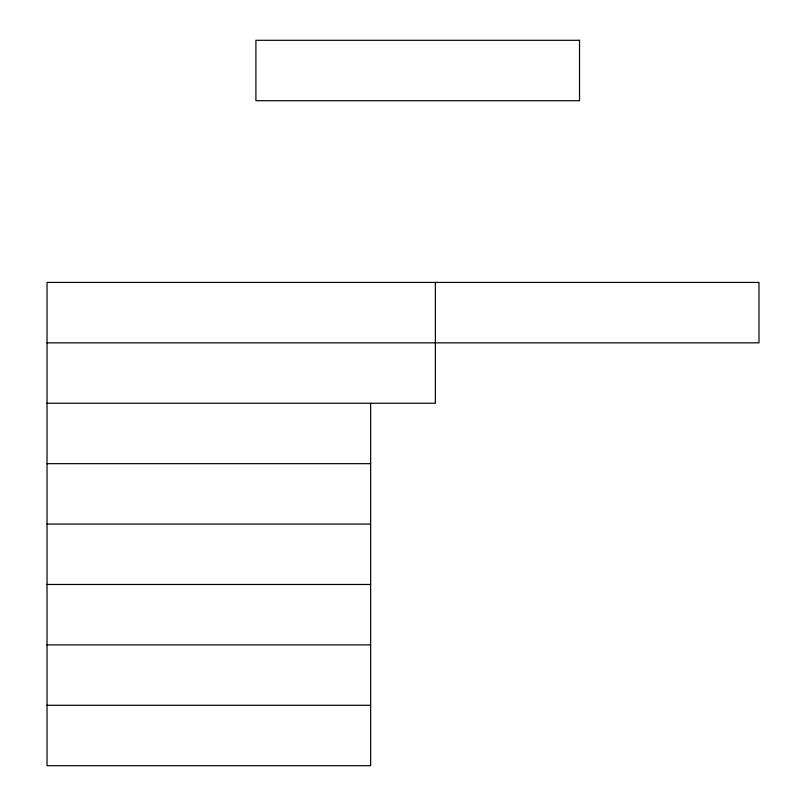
<?xml version="1.0" encoding="UTF-8"?>
<svg xmlns="http://www.w3.org/2000/svg" width="806" height="806" viewBox="0 0 806 806"><rect width="100%" height="100%" fill="white"/><g stroke="black" fill="none" stroke-linecap="round" stroke-linejoin="round"><path stroke-width="1.21" d="M47.02 342.842L758.98 342.842L758.98 282.432L47.02 282.432L47.02 765.7L370.639 765.7L370.639 403.252M47.02 403.252L435.361 403.252L435.361 282.432M47.02 463.662L370.639 463.662M47.02 524.061L370.639 524.061M47.02 584.471L370.639 584.471M47.02 644.881L370.639 644.881M47.02 705.29L370.639 705.29M579.524 40.3L255.905 40.3L255.905 100.71L579.524 100.71L579.524 40.3"/></g></svg>
